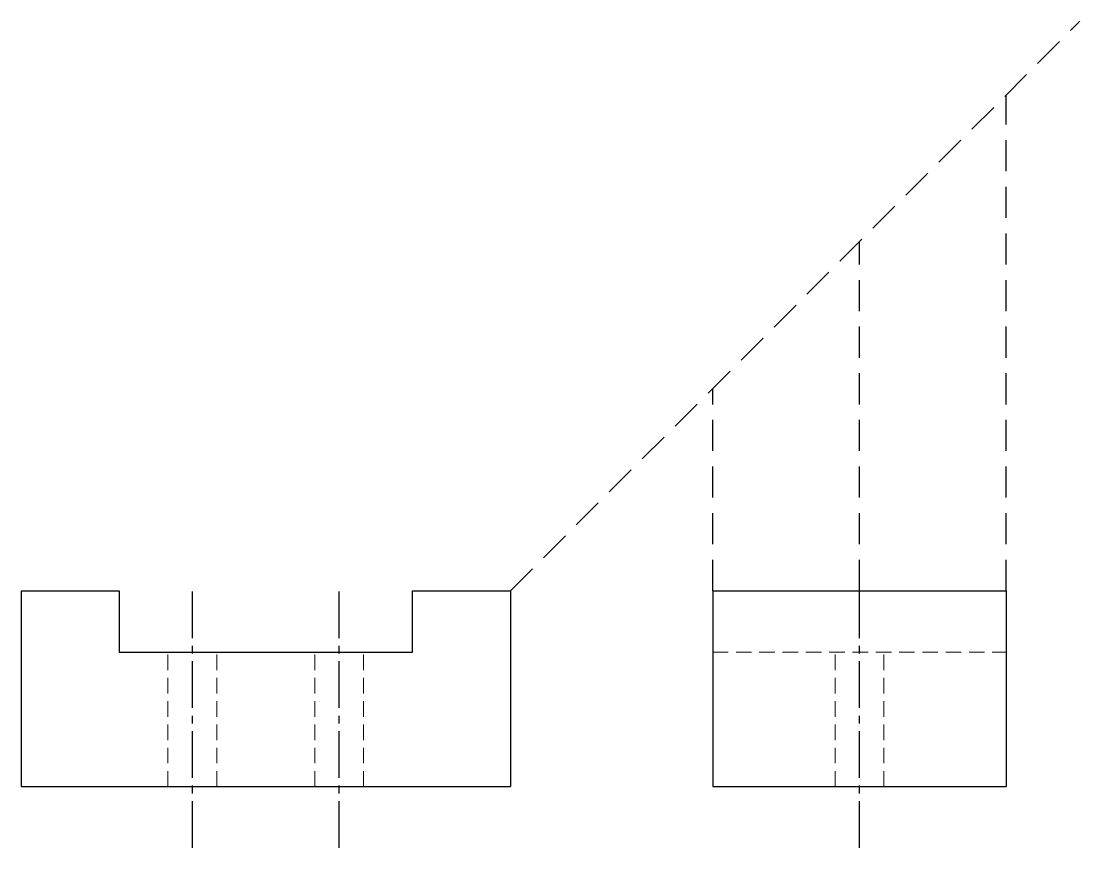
# Model space of a CAD drawing. Header units: millimetres. Extents: x 186 to 619, y 1 to 339.
import ezdxf

# ---------------------------------------------------------------- set-up
doc = ezdxf.new("R2010")
doc.units = ezdxf.units.MM
for name, pattern in [('CENTER2', [28.575, 19.05, -3.175, 3.175, -3.175]), ('DASHED', [19.05, 12.7, -6.35]), ('HIDDEN', [9.525, 6.35, -3.175])]:
    doc.linetypes.add(name, pattern=pattern)
for name, color, linetype, lineweight in [('Center', 8, 'CENTER2', 25), ('Construction Lines', 8, 'DASHED', 25), ('Hidden Lines', 161, 'HIDDEN', 18), ('Part', 7, 'Continuous', 30)]:
    doc.layers.add(name, color=color, linetype=linetype, lineweight=lineweight)

msp = doc.modelspace()

# ---------------------------------------------------------------- linework, layer by layer
at = {"layer": 'Center'}
for p, q in [((256.06, 1.29), (256.06, 106.29)), ((316.06, 1.29), (316.06, 106.29)), ((528.76, 1.29), (528.76, 106.29))]:
    msp.add_line(p, q, dxfattribs=at)
at = {"layer": 'Construction Lines'}
for p, q in [((386.06, 106.29), (618.83, 339.06)), ((588.76, 106.29), (588.76, 308.99)), ((528.76, 106.29), (528.76, 248.99)), ((468.76, 106.29), (468.76, 188.99))]:
    msp.add_line(p, q, dxfattribs=at)
at = {"layer": 'Hidden Lines'}
for p, q in [((246.06, 26.29), (246.06, 81.29)), ((266.06, 26.29), (266.06, 81.29)), ((306.06, 26.29), (306.06, 81.29)), ((326.06, 26.29), (326.06, 81.29)), ((468.76, 81.29), (588.76, 81.29)), ((518.76, 26.29), (518.76, 81.29)), ((538.76, 26.29), (538.76, 81.29))]:
    msp.add_line(p, q, dxfattribs=at)
at = {"layer": 'Part'}
for p, q in [((186.06, 106.29), (186.06, 26.29)), ((186.06, 106.29), (226.06, 106.29)), ((186.06, 106.29), (226.06, 106.29)), ((226.06, 106.29), (226.06, 81.29)), ((346.06, 81.29), (346.06, 106.29)), ((346.06, 106.29), (386.06, 106.29)), ((386.06, 106.29), (386.06, 26.29)), ((468.76, 106.29), (588.76, 106.29)), ((468.76, 106.29), (468.76, 26.29)), ((588.76, 106.29), (588.76, 26.29)), ((226.06, 81.29), (346.06, 81.29)), ((186.06, 26.29), (386.06, 26.29)), ((468.76, 26.29), (588.76, 26.29))]:
    msp.add_line(p, q, dxfattribs=at)

doc.saveas('drawing.dxf')
